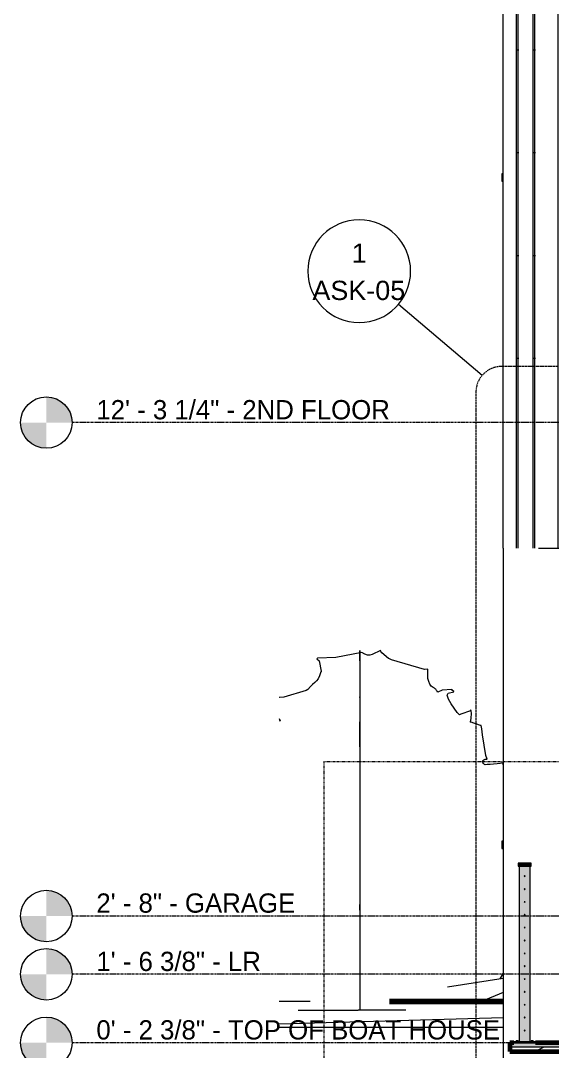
# Model space of a CAD drawing. Header units: inches. Extents: x -8991 to -6983, y -226 to 479.
# Drawn here: x -8990.7 to -8866.6, y 0.4 to 241.2 of the extents above; entities that cross this region are included whole.
import ezdxf

# ---------------------------------------------------------------- set-up
doc = ezdxf.new("R2010")
doc.units = ezdxf.units.IN
doc.header["$MEASUREMENT"] = 0
for name, pattern in [('Aligning Line 1_8_', [0.25, 0.125, -0.125]), ('Dash Dot 3_16_', [0.3125, 0.1875, -0.0625, 0, -0.0625]), ('Grid Line 1_2_', [0.875, 0.5, -0.125, 0.125, -0.125])]:
    doc.linetypes.add(name, pattern=pattern)
for name, color, linetype, lineweight in [('A-ANNO-SYMB', 150, 'Continuous', 9), ('A-ANNO-SYMB-1', 150, 'Dash Dot 3_16_', 9), ('A-DETL-GENF', 92, 'Continuous', 9), ('A-FLOR', 192, 'Continuous', 18), ('A-FLOR-1', 192, 'Continuous', 60), ('A-FLOR-HRAL', 11, 'Continuous', 9), ('A-FLOR-LEVL', 51, 'Continuous', 9), ('A-FLOR-LEVL-1', 51, 'Grid Line 1_2_', 9), ('A-FLOR-MCUT', 51, 'Continuous', 18), ('A-FLOR-PATT-1', 8, 'Continuous', 9), ('A-GLAZ', 151, 'Continuous', 18), ('A-GLAZ-1', 151, 'Continuous', 9), ('A-WALL', 113, 'Continuous', 18), ('A-WALL-PATT-1', 111, 'Continuous', 9), ('C-TOPO', 7, 'Continuous', 9), ('C-TOPO-MAJR', 7, 'Continuous', 80), ('G-ANNO-SYMB', 111, 'Aligning Line 1_8_', 9), ('I-WALL', 2, 'Continuous', 18)]:
    doc.layers.add(name, color=color, linetype=linetype, lineweight=lineweight)
doc.styles.add('Arial_1', font='arial.ttf', dxfattribs={"height": 4.5})
doc.styles.add('Century Gothic', font='ufonts.com_century-gothic.ttf', dxfattribs={"height": 4.5})
pattern_1 = [(90, (-8624.88, 114.3), (-51.125, 3e-15), [24, 0, 0, 0]), (90, (-8619.38, 114.3), (-51.125, 3e-15), [24, 0, 0, 0]), (90, (-8619.007, 114.3), (-51.125, 3e-15), [24, 0, 0, 0]), (90, (-8615.507, 114.3), (-51.125, 3e-15), [24, 0, 0, 0]), (90, (-8615.13, 114.3), (-51.125, 3e-15), [24, 0, 0, 0]), (90, (-8609.63, 114.3), (-51.125, 3e-15), [24, 0, 0, 0]), (90, (-8609.257, 114.3), (-51.125, 3e-15), [24, 0, 0, 0]), (90, (-8597.88, 114.3), (-51.125, 3e-15), [24, 0, 0, 0]), (90, (-8597.507, 114.3), (-51.125, 3e-15), [24, 0, 0, 0]), (90, (-8594.007, 114.3), (-51.125, 3e-15), [24, 0, 0, 0]), (90, (-8593.63, 114.3), (-51.125, 3e-15), [24, 0, 0, 0]), (90, (-8590.13, 114.3), (-51.125, 3e-15), [24, 0, 0, 0]), (90, (-8589.757, 114.3), (-51.125, 3e-15), [24, 0, 0, 0]), (90, (-8583.88, 114.3), (-51.125, 3e-15), [24, 0, 0, 0]), (90, (-8583.507, 114.3), (-51.125, 3e-15), [24, 0, 0, 0]), (90, (-8578.007, 114.3), (-51.125, 3e-15), [24, 0, 0, 0]), (90, (-8577.63, 114.3), (-51.125, 3e-15), [24, 0, 0, 0]), (90, (-8574.13, 114.3), (-51.125, 3e-15), [24, 0, 0, 0]), (90, (-8603.757, 114.3), (-51.125, 3e-15), [24, 0, 0, 0]), (90, (-8603.38, 114.3), (-51.125, 3e-15), [24, 0, 0, 0])]

# ---------------------------------------------------------------- blocks, each defined once
blk = doc.blocks.new('Railing - 2_ x 1_2_ 2-1559248-Section 36')
at = {"layer": 'A-FLOR-HRAL'}
h = blk.add_hatch(color=256, dxfattribs=at)
h.paths.add_polyline_path([(-8871.88, 2.62), (-8871.88, 43.62), (-8874.26, 43.62), (-8874.26, 2.62), (-8872.35, 2.62)], flags=0)
h.paths.add_polyline_path([(-8873.07, 5.19), (-8873.16, 5.28), (-8873.07, 5.37), (-8872.98, 5.28)], flags=0)
h.paths.add_polyline_path([(-8873.07, 8.19), (-8873.16, 8.28), (-8873.07, 8.37), (-8872.98, 8.28)], flags=0)
h.paths.add_polyline_path([(-8873.07, 11.19), (-8873.16, 11.28), (-8873.07, 11.37), (-8872.98, 11.28)], flags=0)
h.paths.add_polyline_path([(-8873.07, 14.19), (-8873.16, 14.28), (-8873.07, 14.37), (-8872.98, 14.28)], flags=0)
h.paths.add_polyline_path([(-8873.07, 17.19), (-8873.16, 17.28), (-8873.07, 17.37), (-8872.98, 17.28)], flags=0)
h.paths.add_polyline_path([(-8873.07, 20.19), (-8873.16, 20.28), (-8873.07, 20.37), (-8872.98, 20.28)], flags=0)
h.paths.add_polyline_path([(-8873.07, 23.19), (-8873.16, 23.28), (-8873.07, 23.37), (-8872.98, 23.28)], flags=0)
h.paths.add_polyline_path([(-8873.07, 26.19), (-8873.16, 26.28), (-8873.07, 26.37), (-8872.98, 26.28)], flags=0)
h.paths.add_polyline_path([(-8873.07, 29.19), (-8873.16, 29.28), (-8873.07, 29.37), (-8872.98, 29.28)], flags=0)
h.paths.add_polyline_path([(-8873.07, 32.19), (-8873.16, 32.28), (-8873.07, 32.37), (-8872.98, 32.28)], flags=0)
h.paths.add_polyline_path([(-8873.07, 35.19), (-8873.16, 35.28), (-8873.07, 35.37), (-8872.98, 35.28)], flags=0)
h.paths.add_polyline_path([(-8873.07, 38.19), (-8873.16, 38.28), (-8873.07, 38.37), (-8872.98, 38.28)], flags=0)
h.paths.add_polyline_path([(-8873.07, 41.19), (-8873.16, 41.28), (-8873.07, 41.37), (-8872.98, 41.28)], flags=0)
for points in [[(-8874.26, 2.37), (-8870.57, 2.37), (-8870.57, 2.62), (-8875.57, 2.62), (-8875.57, 2.37), (-8874.82, 2.37)], [(-8874.57, 2.62), (-8874.58, 2.87), (-8875.07, 2.87), (-8875.05, 2.62), (-8874.57, 2.62)], [(-8871.07, 2.62), (-8871.07, 2.62), (-8871.08, 2.87), (-8871.57, 2.87), (-8871.55, 2.62), (-8871.08, 2.62)]]:
    blk.add_hatch(color=256, dxfattribs=at).paths.add_polyline_path(points, flags=0)
for p, q in [((-8874.26, 2.62), (-8874.26, 43.62)), ((-8871.88, 43.62), (-8871.88, 2.62)), ((-8870.57, 2.62), (-8875.57, 2.62)), ((-8875.57, 2.37), (-8875.57, 2.62)), ((-8875.07, 2.62), (-8875.07, 2.87)), ((-8874.57, 2.87), (-8875.07, 2.87)), ((-8874.57, 2.87), (-8874.57, 2.62)), ((-8871.57, 2.62), (-8871.57, 2.87)), ((-8871.07, 2.87), (-8871.57, 2.87)), ((-8871.07, 2.87), (-8871.07, 2.62)), ((-8870.57, 2.62), (-8870.57, 2.37)), ((-8875.57, 2.37), (-8870.57, 2.37))]:
    blk.add_line(p, q, dxfattribs=at)
blk = doc.blocks.new('Railing - Railing-1114347-Section 36')
at = {"layer": 'A-FLOR-HRAL'}
for points in [[(-8874.01, 43.62), (-8871.57, 43.62), (-8871.58, 44.37), (-8874.57, 44.37), (-8874.57, 43.62), (-8874.26, 43.62)], [(-8873.07, 41.19), (-8872.98, 41.28), (-8873.07, 41.37), (-8873.16, 41.28)], [(-8873.07, 38.19), (-8872.98, 38.28), (-8873.07, 38.37), (-8873.16, 38.28)], [(-8873.07, 35.19), (-8872.98, 35.28), (-8873.07, 35.37), (-8873.16, 35.28)], [(-8873.07, 32.19), (-8872.98, 32.28), (-8873.07, 32.37), (-8873.16, 32.28)], [(-8873.07, 29.19), (-8872.98, 29.28), (-8873.07, 29.37), (-8873.16, 29.28)], [(-8873.07, 26.19), (-8872.98, 26.28), (-8873.07, 26.37), (-8873.16, 26.28)], [(-8873.07, 23.19), (-8872.98, 23.28), (-8873.07, 23.37), (-8873.16, 23.28)], [(-8873.07, 20.19), (-8872.98, 20.28), (-8873.07, 20.37), (-8873.16, 20.28)], [(-8873.07, 17.19), (-8872.98, 17.28), (-8873.07, 17.37), (-8873.16, 17.28)], [(-8873.07, 14.19), (-8872.98, 14.28), (-8873.07, 14.37), (-8873.16, 14.28)], [(-8873.07, 11.19), (-8872.98, 11.28), (-8873.07, 11.37), (-8873.16, 11.28)], [(-8873.07, 8.19), (-8872.98, 8.28), (-8873.07, 8.37), (-8873.16, 8.28)], [(-8873.07, 5.19), (-8872.98, 5.28), (-8873.07, 5.37), (-8873.16, 5.28)]]:
    blk.add_hatch(color=256, dxfattribs=at).paths.add_polyline_path(points, flags=0)
for p, q in [((-8871.57, 44.37), (-8874.57, 44.37)), ((-8874.57, 44.37), (-8874.57, 43.62)), ((-8874.57, 43.62), (-8871.57, 43.62)), ((-8871.57, 43.62), (-8871.57, 44.37))]:
    blk.add_line(p, q, dxfattribs=at)
for centre, radius, start, end in [((-8873.07, 41.28), 0.0938, 0, 180), ((-8873.07, 41.28), 0.0938, 180, 0), ((-8873.07, 38.28), 0.0938, 0, 180), ((-8873.07, 38.28), 0.0938, 180, 0), ((-8873.07, 35.28), 0.0938, 0, 180), ((-8873.07, 35.28), 0.0938, 180, 0), ((-8873.07, 32.28), 0.0938, 0, 180), ((-8873.07, 32.28), 0.0938, 180, 0), ((-8873.07, 29.28), 0.0938, 0, 180), ((-8873.07, 29.28), 0.0938, 180, 0), ((-8873.07, 26.28), 0.0938, 0, 180), ((-8873.07, 26.28), 0.0938, 180, 0), ((-8873.07, 23.28), 0.0938, 0, 180), ((-8873.07, 23.28), 0.0938, 180, 0), ((-8873.07, 20.28), 0.0938, 0, 180), ((-8873.07, 20.28), 0.0938, 180, 0), ((-8873.07, 17.28), 0.0938, 0, 180), ((-8873.07, 17.28), 0.0938, 180, 0), ((-8873.07, 14.28), 0.0938, 0, 180), ((-8873.07, 14.28), 0.0938, 180, 0), ((-8873.07, 11.28), 0.0937, 360, 180), ((-8873.07, 11.28), 0.0937, 180, 360), ((-8873.07, 8.28), 0.0938, 0, 180), ((-8873.07, 8.28), 0.0937, 180, 360), ((-8873.07, 5.28), 0.0937, 360, 180), ((-8873.07, 5.28), 0.0937, 180, 0)]:
    blk.add_arc(centre, radius, start, end, dxfattribs=at)
blk.add_blockref('Railing - 2_ x 1_2_ 2-1559248-Section 36', (0, 0))
blk = doc.blocks.new('fraser photina 26748 - fraser photina 26748-1770216-Section 36')
at = {"layer": 'A-DETL-GENF'}
for p, q in [((-8911.53, 93.82), (-8911.53, 94.03)), ((-8911.53, 94.03), (-8911.53, 93.51)), ((-8906.76, 94.03), (-8908.67, 93.11)), ((-8906.66, 93.82), (-8906.76, 94.03)), ((-8921.42, 92.26), (-8921.56, 92.1)), ((-8921.56, 92.1), (-8921.07, 91.64)), ((-8917.18, 92.39), (-8921.42, 92.26)), ((-8921.07, 91.64), (-8920.54, 89.21)), ((-8911.1, 93.59), (-8917.18, 92.39)), ((-8911.53, 93.51), (-8911.53, 93.82)), ((-8911.53, 93.51), (-8911.53, 93.59)), ((-8911.53, 93.59), (-8911.53, 93.51)), ((-8911.53, 93.15), (-8911.53, 93.51)), ((-8911.53, 93.51), (-8911.53, 93.11)), ((-8911.53, 93.51), (-8911.53, 92.39)), ((-8911.53, 92.12), (-8911.53, 93.49)), ((-8911.53, 92.95), (-8911.53, 93.15)), ((-8911.53, 93.11), (-8911.53, 92.95)), ((-8911.53, 92.95), (-8911.53, 92.95)), ((-8911.53, 92.39), (-8911.53, 92.26)), ((-8911.53, 92.26), (-8911.53, 92.1)), ((-8911.53, 92.08), (-8911.53, 92.12)), ((-8911.53, 92.1), (-8911.53, 91.64)), ((-8911.53, 91.84), (-8911.53, 92.08)), ((-8911.53, 91.57), (-8911.53, 91.84)), ((-8911.53, 91.64), (-8911.53, 89.21)), ((-8910.38, 93.15), (-8911.1, 93.59)), ((-8909.76, 92.95), (-8910.38, 93.15)), ((-8909.2, 92.95), (-8909.76, 92.95)), ((-8908.67, 93.11), (-8909.2, 92.95)), ((-8906.4, 93.49), (-8906.66, 93.82)), ((-8904.83, 92.12), (-8906.4, 93.49)), ((-8904.6, 92.08), (-8904.83, 92.12)), ((-8904.13, 91.84), (-8904.6, 92.08)), ((-8896.49, 89.61), (-8904.13, 91.84)), ((-8920.54, 89.21), (-8920.54, 89.04)), ((-8911.53, 89.21), (-8911.53, 89.04)), ((-8895.71, 89.69), (-8896.49, 89.61)), ((-8895.65, 87.51), (-8895.71, 89.69)), ((-8921.68, 86.93), (-8922.09, 86.52)), ((-8921.3, 87.43), (-8921.68, 86.93)), ((-8920.96, 88.11), (-8921.3, 87.43)), ((-8920.63, 89.04), (-8920.96, 88.11)), ((-8920.54, 89.04), (-8920.63, 89.04)), ((-8911.53, 89.04), (-8911.53, 89.04)), ((-8911.53, 89.04), (-8911.53, 88.11)), ((-8911.53, 88.11), (-8911.53, 87.43)), ((-8911.53, 87.43), (-8911.53, 86.93)), ((-8911.53, 86.93), (-8911.53, 86.52)), ((-8895.48, 86.81), (-8895.65, 87.51)), ((-8895.22, 86.19), (-8895.48, 86.81)), ((-8924.09, 84.7), (-8929.25, 83.13)), ((-8923.67, 84.93), (-8924.09, 84.7)), ((-8923.08, 85.6), (-8923.67, 84.93)), ((-8922.56, 86.11), (-8923.08, 85.6)), ((-8922.09, 86.52), (-8922.56, 86.11)), ((-8911.53, 86.52), (-8911.53, 86.11)), ((-8911.53, 86.11), (-8911.53, 85.6)), ((-8911.53, 85.6), (-8911.53, 84.93)), ((-8911.53, 84.93), (-8911.53, 84.7)), ((-8911.53, 84.7), (-8911.53, 83.13)), ((-8894.87, 85.69), (-8895.22, 86.19)), ((-8894.41, 85.36), (-8894.87, 85.69)), ((-8894.15, 85.21), (-8894.41, 85.36)), ((-8893.96, 85.08), (-8894.15, 85.21)), ((-8893.83, 84.96), (-8893.96, 85.08)), ((-8893.72, 84.83), (-8893.83, 84.96)), ((-8893.62, 84.68), (-8893.72, 84.83)), ((-8893.49, 84.5), (-8893.62, 84.68)), ((-8893.33, 84.28), (-8893.49, 84.5)), ((-8892.3, 84.74), (-8893.33, 84.28)), ((-8890.08, 84.93), (-8892.3, 84.74)), ((-8890.94, 84.06), (-8889.62, 84.38)), ((-8889.89, 84.64), (-8890.08, 84.93)), ((-8889.6, 84.41), (-8889.89, 84.64)), ((-8889.62, 84.38), (-8889.6, 84.41)), ((-8930.31, 83.02), (-8930.36, 83.03)), ((-8929.25, 83.13), (-8930.31, 83.02)), ((-8911.53, 83.02), (-8911.53, 83.19)), ((-8911.53, 83.19), (-8911.53, 82.44)), ((-8911.53, 83.13), (-8911.53, 83.02)), ((-8911.53, 82.44), (-8911.53, 79.78)), ((-8891.14, 83.57), (-8890.94, 84.06)), ((-8890.85, 82.67), (-8891.14, 83.57)), ((-8890.26, 81.56), (-8890.85, 82.67)), ((-8911.53, 79.78), (-8911.53, 77.56)), ((-8888.8, 79.52), (-8890.26, 81.56)), ((-8888.28, 79), (-8888.8, 79.52)), ((-8885.74, 79.94), (-8888.01, 79.16)), ((-8885.69, 80.14), (-8885.74, 79.94)), ((-8885.62, 80.1), (-8885.69, 80.14)), ((-8885.54, 79.85), (-8885.62, 80.1)), ((-8885.49, 79.42), (-8885.54, 79.85)), ((-8930.36, 78.15), (-8930.17, 77.56)), ((-8930.17, 77.56), (-8930.36, 77.48)), ((-8911.53, 77.56), (-8911.53, 75.9)), ((-8911.53, 77.3), (-8911.53, 77.35)), ((-8911.53, 77.35), (-8911.53, 77.31)), ((-8911.53, 77.31), (-8911.53, 77.22)), ((-8911.53, 77.1), (-8911.53, 77.3)), ((-8911.53, 77.22), (-8911.53, 77.14)), ((-8911.53, 77.14), (-8911.53, 77.12)), ((-8911.53, 77.12), (-8911.53, 71.86)), ((-8911.53, 71.79), (-8911.53, 77.1)), ((-8888.13, 79.07), (-8888.28, 79)), ((-8888.01, 79.16), (-8888.13, 79.07)), ((-8883.36, 76.47), (-8885.8, 77.34)), ((-8885.8, 77.34), (-8885.74, 77.34)), ((-8885.74, 77.34), (-8885.56, 78.14)), ((-8885.56, 78.14), (-8885.49, 79.42)), ((-8911.53, 75.9), (-8911.53, 74.75)), ((-8911.53, 74.75), (-8911.53, 74.44)), ((-8883.26, 76.54), (-8883.36, 76.47)), ((-8883.11, 75.71), (-8883.26, 76.54)), ((-8882.9, 74.29), (-8883.11, 75.71)), ((-8911.53, 74.35), (-8911.53, 74.52)), ((-8911.53, 74.52), (-8911.53, 72.47)), ((-8911.53, 74.44), (-8911.53, 74.35)), ((-8911.53, 72.47), (-8911.53, 72.36)), ((-8911.53, 72.36), (-8911.53, 71.49)), ((-8882.12, 69.46), (-8882.9, 74.29)), ((-8911.53, 71.86), (-8911.53, 71.49)), ((-8911.53, 71.49), (-8911.53, 71.79)), ((-8911.53, 71.49), (-8911.53, 71.35)), ((-8911.53, 71.35), (-8911.53, 71.24)), ((-8911.53, 71.24), (-8911.53, 71.15)), ((-8911.53, 71.15), (-8911.53, 71.08)), ((-8911.53, 71.08), (-8911.53, 71.06)), ((-8911.53, 71.06), (-8911.53, 69.97)), ((-8911.53, 69.97), (-8911.53, 69.11)), ((-8911.53, 69.11), (-8911.53, 68.16)), ((-8911.53, 68.16), (-8911.53, 66.69)), ((-8882.9, 68.08), (-8882.83, 68.29)), ((-8882.85, 67.84), (-8882.9, 68.08)), ((-8882.71, 67.61), (-8882.85, 67.84)), ((-8882.83, 68.29), (-8882.64, 68.46)), ((-8882.49, 67.37), (-8882.71, 67.61)), ((-8882.64, 68.46), (-8882.32, 68.6)), ((-8882.32, 68.6), (-8881.84, 68.67)), ((-8881.84, 68.67), (-8882.12, 69.46)), ((-8880.36, 67.46), (-8881.16, 67.4)), ((-8879.53, 67.54), (-8880.36, 67.46)), ((-8878.77, 67.66), (-8879.53, 67.54)), ((-8878.16, 67.81), (-8878.77, 67.66)), ((-8878.07, 67.34), (-8878.16, 67.81)), ((-8911.53, 66.69), (-8911.53, 64.93)), ((-8882.31, 67.35), (-8882.49, 67.37)), ((-8881.84, 67.36), (-8882.31, 67.35)), ((-8881.16, 67.4), (-8881.84, 67.36)), ((-8911.53, 64.93), (-8911.53, 63.13)), ((-8911.53, 63.13), (-8911.53, 61.51)), ((-8911.53, 61.51), (-8911.53, 60.32)), ((-8911.53, 60.32), (-8911.53, 59.79)), ((-8911.53, 59.79), (-8911.53, 59.07)), ((-8911.53, 59.07), (-8911.53, 50.69)), ((-8911.53, 50.69), (-8911.53, 50)), ((-8911.53, 50), (-8911.53, 49.04)), ((-8911.53, 49.04), (-8911.53, 47.92)), ((-8911.53, 47.92), (-8911.53, 46.75)), ((-8911.53, 46.75), (-8911.53, 45.62)), ((-8911.53, 45.62), (-8911.53, 44.66)), ((-8911.53, 44.66), (-8911.53, 43.97)), ((-8911.53, 43.97), (-8911.53, 43.51)), ((-8911.53, 43.51), (-8911.53, 42.83)), ((-8911.53, 42.83), (-8911.53, 41.99)), ((-8911.53, 41.99), (-8911.53, 41.03)), ((-8911.53, 41.03), (-8911.53, 40.03)), ((-8911.53, 40.03), (-8911.53, 39.04)), ((-8911.53, 39.04), (-8911.53, 38.12)), ((-8911.53, 38.12), (-8911.53, 37.74)), ((-8911.53, 37.74), (-8911.53, 37.01)), ((-8911.53, 37.01), (-8911.53, 36.09)), ((-8911.53, 36.09), (-8911.53, 35.11)), ((-8911.53, 35.11), (-8911.53, 34.23)), ((-8911.53, 34.68), (-8911.53, 34.7)), ((-8911.53, 34.7), (-8911.53, 34.65)), ((-8911.53, 34.3), (-8911.53, 34.68)), ((-8911.53, 34.65), (-8911.53, 29.49)), ((-8911.53, 33.91), (-8911.53, 34.3)), ((-8911.53, 34.23), (-8911.53, 33.59)), ((-8911.53, 33.35), (-8911.53, 33.91)), ((-8911.53, 33.59), (-8911.53, 33.35)), ((-8911.53, 29.49), (-8911.53, 23.55)), ((-8911.53, 23.55), (-8911.53, 22.95)), ((-8911.53, 22.95), (-8911.53, 21.72)), ((-8911.53, 21.72), (-8911.53, 10.92)), ((-8878.07, 18.67), (-8878.85, 17.32)), ((-8925.97, 10.03), (-8911.93, 10.03)), ((-8913.72, 10.03), (-8911.92, 10.03)), ((-8900.85, 10.03), (-8911.93, 10.03)), ((-8911.53, 10.92), (-8911.53, 10.03))]:
    blk.add_line(p, q, dxfattribs=at)
blk = doc.blocks.new('Window-Casement-Andersen-A_Series - 35-1_4_ x 35-1_4_-2097275-Section 36')
at = {"layer": 'A-GLAZ-1'}
for p, q in [((-8878.07, 205.43), (-8878.38, 205.38)), ((-8878.38, 205.38), (-8878.38, 203.63)), ((-8878.38, 203.63), (-8878.07, 203.63))]:
    blk.add_line(p, q, dxfattribs=at)
blk = doc.blocks.new('Level - Level Head - Circle-50818-Section 36')
at = {"layer": 'A-FLOR-LEVL'}
h = blk.add_hatch(color=256, dxfattribs=at)
edge = h.paths.add_edge_path(flags=0)
edge.add_line((-8984.72, 32), (-8978.72, 32))
edge.add_arc((-8984.72, 32), 6, 0, 90)
edge.add_line((-8984.72, 38), (-8984.72, 32))
h = blk.add_hatch(color=256, dxfattribs=at)
edge = h.paths.add_edge_path(flags=0)
edge.add_line((-8984.72, 26), (-8984.72, 32))
edge.add_line((-8984.72, 32), (-8990.72, 32))
edge.add_arc((-8984.72, 32), 6, 180, 270)
blk.add_circle((-8984.72, 32), 6, dxfattribs=at)
blk = doc.blocks.new('Section - Callout Head-565430-Section 36')
at = {"layer": 'A-ANNO-SYMB'}
for start, end in [(0, 180), (180, 360)]:
    blk.add_arc((-8590.44, -49.37), 12, start, end, dxfattribs=at)

msp = doc.modelspace()

# ---------------------------------------------------------------- hatches: boundary and pattern name
at = {"layer": 'A-FLOR'}
msp.add_hatch(color=256, dxfattribs=at).paths.add_polyline_path([(-8645.72473, 1.375), (-8644.56938, 1.375), (-8644.56938, 2.375), (-8876.56938, 2.375), (-8876.56938, 1.375), (-8648.0388, 1.375)], flags=0)
at = {"layer": 'A-FLOR-PATT-1'}
h = msp.add_hatch(dxfattribs=at)
h.set_pattern_fill('FP_2', color=256, style=0, pattern_type=2)
h.set_pattern_definition([(216.87, (-8599.068, 132.934), (23.9897714, 15.993643), [3.998, -35.986]), (206.565, (-8594.27, 130.535), (-7.99708, -7.99662), [8.941, -8.941]), (198.435, (-8594.27, 126.537), (-15.993845, -7.997098), [5.058, -20.23])])
h.paths.add_polyline_path([(-8876.56938, 0.375), (-8644.56938, 0.375), (-8644.56938, 1.375), (-8876.56938, 1.375), (-8876.56938, 0.8501)], flags=0)
at = {"layer": 'A-WALL-PATT-1'}
h = msp.add_hatch(dxfattribs=at)
h.set_pattern_fill('FP_8', color=256, style=0, pattern_type=2)
h.set_pattern_definition(pattern_1)
h.paths.add_polyline_path([(-8869.81938, 117.9375), (-8629.38188, 117.9375), (-8629.38188, 153.625), (-8670.88858, 153.625), (-8670.88858, 238.5), (-8629.38188, 238.5), (-8629.38188, 274.14433), (-8749.60063, 394.36308), (-8869.81938, 274.14433), (-8869.81938, 123.27308)], flags=0)
h.paths.add_polyline_path([(-8819.27978, 153.625), (-8829.26358, 153.625), (-8829.26358, 238.5), (-8741.01358, 238.5), (-8741.01358, 153.625), (-8800.76724, 153.625)], flags=0)
h = msp.add_hatch(dxfattribs=at)
h.set_pattern_fill('FP_8', color=256, style=0, pattern_type=2)
h.set_pattern_definition(pattern_1)
h.paths.add_polyline_path([(-8878.06938, 117.9375), (-8869.81938, 117.9375), (-8869.81938, 274.14433), (-8878.06938, 265.89433), (-8878.06938, 123.27308)], flags=0)

# ---------------------------------------------------------------- linework, layer by layer
at = {"layer": 'A-ANNO-SYMB'}
msp.add_line((-8883.02666, 158.25525), (-8902.54827, 174.86036), dxfattribs=at)
at = {"layer": 'A-ANNO-SYMB-1'}
for p, q in [((-8687.42492, 160.36777), (-8878.45638, 160.36777)), ((-8884.45638, 154.36777), (-8884.45638, -12.8672))]:
    msp.add_line(p, q, dxfattribs=at)
msp.add_arc((-8878.45638, 154.36777), 6, 90, 180, dxfattribs=at)
at = {"layer": 'A-FLOR-1'}
for p, q in [((-8875.56938, 2.375), (-8876.56938, 2.375)), ((-8876.56938, 2.375), (-8876.56938, 0.375)), ((-8876.56938, 0.375), (-8644.56938, 0.375)), ((-8644.56938, 2.375), (-8870.56938, 2.375))]:
    msp.add_line(p, q, dxfattribs=at)
at = {"layer": 'A-FLOR-LEVL-1'}
for p, q in [((-8289.59722, 147.25), (-8978.71797, 147.25)), ((-8289.59722, 32), (-8978.71797, 32)), ((-8289.59722, 18.375), (-8978.71797, 18.375)), ((-8289.59722, 2.375), (-8978.71797, 2.375))]:
    msp.add_line(p, q, dxfattribs=at)
at = {"layer": 'A-FLOR-MCUT'}
msp.add_line((-8644.56938, 1.375), (-8876.56938, 1.375), dxfattribs=at)
at = {"layer": 'A-WALL'}
msp.add_line((-8878.06938, 117.9375), (-8878.06938, -2), dxfattribs=at)
at = {"layer": 'C-TOPO'}
for p, q in [((-8881.57954, 16.89082), (-8891.06977, 15.41295)), ((-8878.06938, 17.43745), (-8881.57954, 16.89082)), ((-8878.06938, 14.13929), (-8883.17725, 12)), ((-8882.69835, 12.19404), (-8883.17725, 12)), ((-8927.54472, 12), (-8930.35501, 12)), ((-8923.12035, 12), (-8927.54472, 12)), ((-8878.06938, 8.22041), (-8930.35501, 6.75322)), ((-8930.35501, 6), (-8878.06938, 6))]:
    msp.add_line(p, q, dxfattribs=at)
at = {"layer": 'C-TOPO-MAJR'}
for p, q in [((-8901.08108, 12), (-8904.62729, 12)), ((-8883.17709, 12), (-8901.08108, 12)), ((-8878.06938, 12), (-8883.174, 12))]:
    msp.add_line(p, q, dxfattribs=at)
at = {"layer": 'G-ANNO-SYMB'}
for q in [(-8919.92546, -196.89908), (-8604.63253, 68.08485)]:
    msp.add_line((-8919.92546, 68.08485), q, dxfattribs=at)
at = {"layer": 'I-WALL'}
for p, q in [((-8878.06938, 117.9375), (-8878.06938, 265.89433)), ((-8869.81938, 117.9375), (-8621.13188, 117.9375))]:
    msp.add_line(p, q, dxfattribs=at)

# ---------------------------------------------------------------- block references
at = {"layer": 'A-ANNO-SYMB'}
msp.add_blockref('Section - Callout Head-565430-Section 36', (-321.25289, 232.00318), dxfattribs=at)
at = {"layer": 'A-DETL-GENF'}
msp.add_blockref('fraser photina 26748 - fraser photina 26748-1770216-Section 36', (0, 0), dxfattribs=at)
at = {"layer": 'A-FLOR-HRAL'}
msp.add_blockref('Railing - Railing-1114347-Section 36', (0, 0), dxfattribs=at)
at = {"layer": 'A-FLOR-LEVL'}
for p in [(0, 115.25), (0, 0), (0, -13.625), (0, -29.625)]:
    msp.add_blockref('Level - Level Head - Circle-50818-Section 36', p, dxfattribs=at)
at = {"layer": 'A-GLAZ'}
for p in [(0, 0), (0, -155.875)]:
    msp.add_blockref('Window-Casement-Andersen-A_Series - 35-1_4_ x 35-1_4_-2097275-Section 36', p, dxfattribs=at)

# ---------------------------------------------------------------- texts
at = {"layer": 'A-ANNO-SYMB', "char_height": 4.5, "attachment_point": 1, "style": 'Arial_1'}
for s, insert, width in [('1', (-8913.43379, 189.08496), 4.242), ('ASK-05', (-8922.61804, 180.39285), 26.5125)]:
    msp.add_mtext(s, dxfattribs=dict(at, insert=insert, width=width))
at = {"layer": 'A-FLOR-LEVL', "char_height": 4.5, "attachment_point": 1, "style": 'Century Gothic'}
for s, insert, width in [('12\' - 3 1/4" - 2ND FLOOR', (-8973.04287, 152.52539), 87.567), ('2\' - 8" - GARAGE', (-8973.04287, 37.27539), 59.388), ('1\' - 6 3/8" - LR', (-8973.04287, 23.65039), 48.3285), ('0\' - 2 3/8" - TOP OF BOAT HOUSE', (-8973.04287, 7.65039), 116.5035)]:
    msp.add_mtext(s, dxfattribs=dict(at, insert=insert, width=width))

doc.saveas('drawing.dxf')
